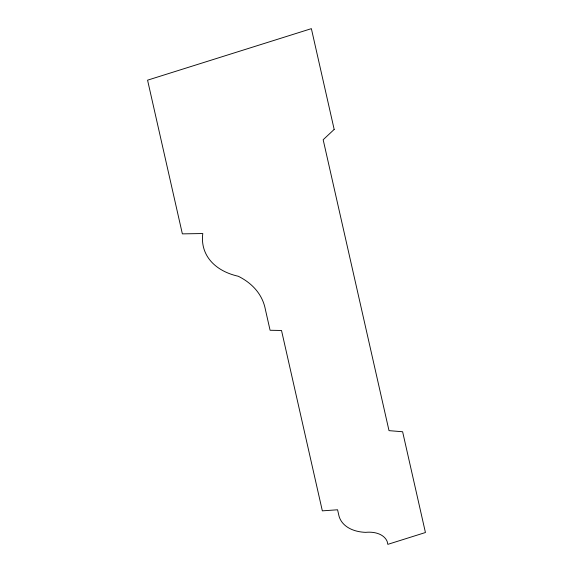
<?xml version="1.0" encoding="UTF-8"?>
<svg xmlns="http://www.w3.org/2000/svg" width="573" height="573" viewBox="0 0 573 573"><rect width="100%" height="100%" fill="white"/><g stroke="black" fill="none" stroke-linecap="round" stroke-linejoin="round"><path stroke-width="0.86" d="M334.181 129.426L323.165 139.74L389.01 430.645L402.618 431.748L425.431 532.525L387.828 544.35L387.162 541.428A27.647 17.921 -20.9 0 0 365.56 532.353A42.509 27.547 -20.9 0 1 338.657 514.547L337.576 509.784L322.341 510.858L281.515 330.478L270.084 330.263L265.299 309.126A99.616 64.563 -20.9 0 0 238.261 276.25A78.702 51.004 -20.9 0 1 202.799 233.54L182.364 233.87L147.569 80.17L311.375 28.65L334.181 129.426"/></g></svg>
